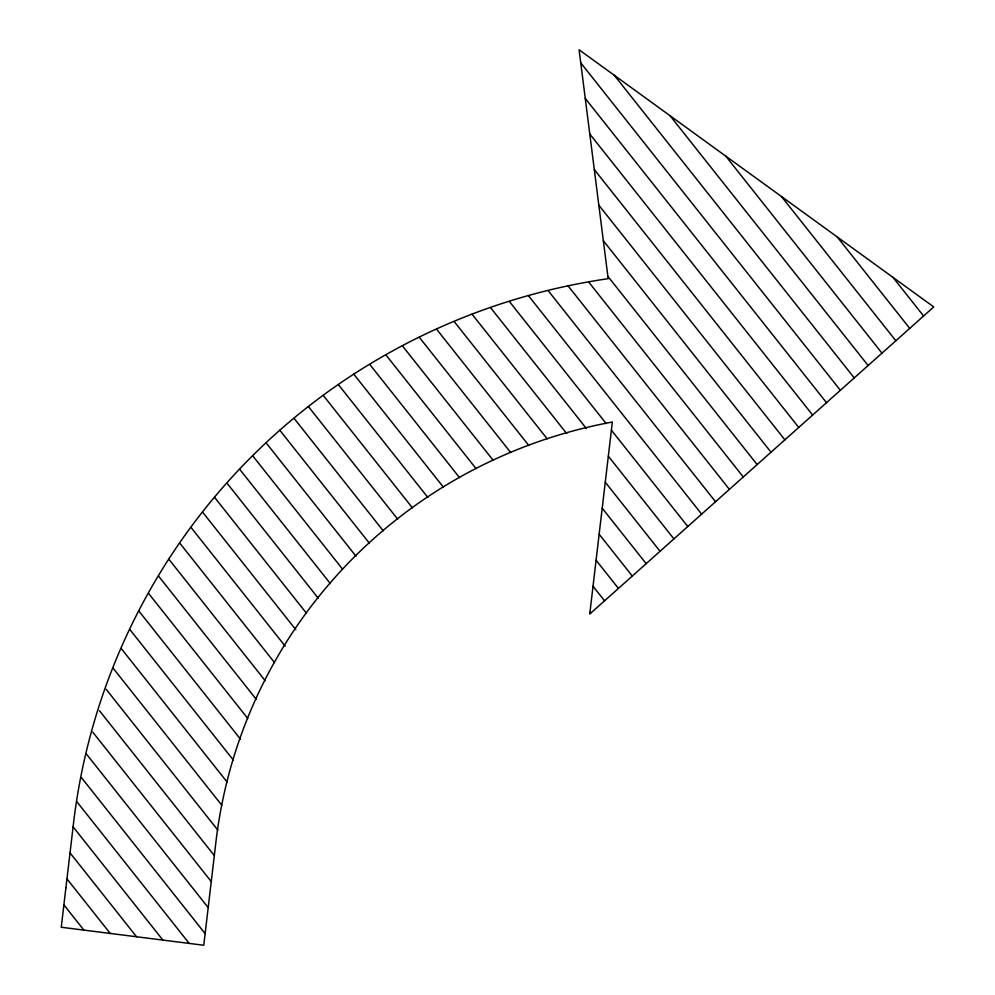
<?xml version="1.0" encoding="UTF-8"?>
<svg xmlns="http://www.w3.org/2000/svg" width="995" height="995" viewBox="0 0 995 995"><rect width="100%" height="100%" fill="white"/><g stroke="black" fill="none" stroke-linecap="round" stroke-linejoin="round"><path stroke-width="1.49" d="M892.975 277.381L923.596 316M837.243 236.959L909.729 328.375M781.51 196.55L895.848 340.763M725.778 156.128L881.98 353.138M670.045 115.719L868.113 365.526M614.313 75.297L854.232 377.913M580.744 62.834L840.365 390.289M585.259 98.418L826.497 402.676M589.786 134.002L812.629 415.064M594.313 169.585L798.749 427.44M598.828 205.169L784.881 439.827M603.356 240.753L771.013 452.215M607.87 276.336L757.145 464.59M588.779 282.132L743.265 476.978M568.045 285.851L729.397 489.353M548.282 290.801L715.529 501.741M528.507 295.751L701.649 514.129M509.428 301.547L606.179 423.584M611.39 430.163L687.781 526.504M490.722 307.841L586.441 428.571M608.331 456.183L673.913 538.892M472.028 314.134L566.702 433.546M605.271 482.189L660.046 551.28M454.28 321.646L547.163 438.795M602.211 508.209L646.165 563.655M436.569 329.183L528.818 445.524M599.152 534.228L632.298 576.043M419.343 337.33L510.609 452.439M596.092 560.247L618.43 588.418M402.527 345.999L493.172 460.324M593.032 586.266L604.562 600.806M385.811 354.792L476.095 468.657M589.96 612.286L590.682 613.194M369.792 364.456L459.541 477.662M353.76 374.132L443.372 487.152M338.561 384.829L427.887 497.5M323.363 395.537L412.403 507.836M308.487 406.669L397.639 519.104M294.159 418.472L383.249 530.832M279.831 430.275L369.269 543.083M266.262 443.036L355.936 556.143M252.792 455.921L342.603 569.202M239.695 469.292L330.328 583.592M227.158 483.346L318.164 598.132M214.609 497.413L306.435 613.218M202.818 512.413L295.801 629.673M191.5 528.022L285.155 646.141M180.194 543.631L274.52 662.595M168.876 559.24L265.18 680.704M158.665 576.242L256.212 699.261M148.715 593.567L247.805 718.539M138.765 610.893L240.516 739.235M129.997 629.711L233.228 759.919M121.353 648.69L227.27 782.269M112.883 667.881L221.773 805.216M106.179 689.299L217.793 830.079M99.475 710.729L214.311 855.576M92.771 732.146L211.251 881.595M86.067 753.576L208.191 907.602M81.366 777.518L205.132 933.621M77.013 801.908L189.199 943.409M73.095 826.845L162.881 940.088M70.023 852.852L136.551 936.755M66.951 878.859L110.221 933.434M63.891 904.878L83.903 930.114M65.881 887.938L61.255 927.253L203.764 945.25L215.766 843.25A498.731 490.062 24.5 0 1 612.348 422.029L589.761 614.014L933.745 306.933L579.078 49.75L608.169 278.675A642.583 631.415 24.5 0 0 74.152 817.927L65.881 887.938"/></g></svg>
